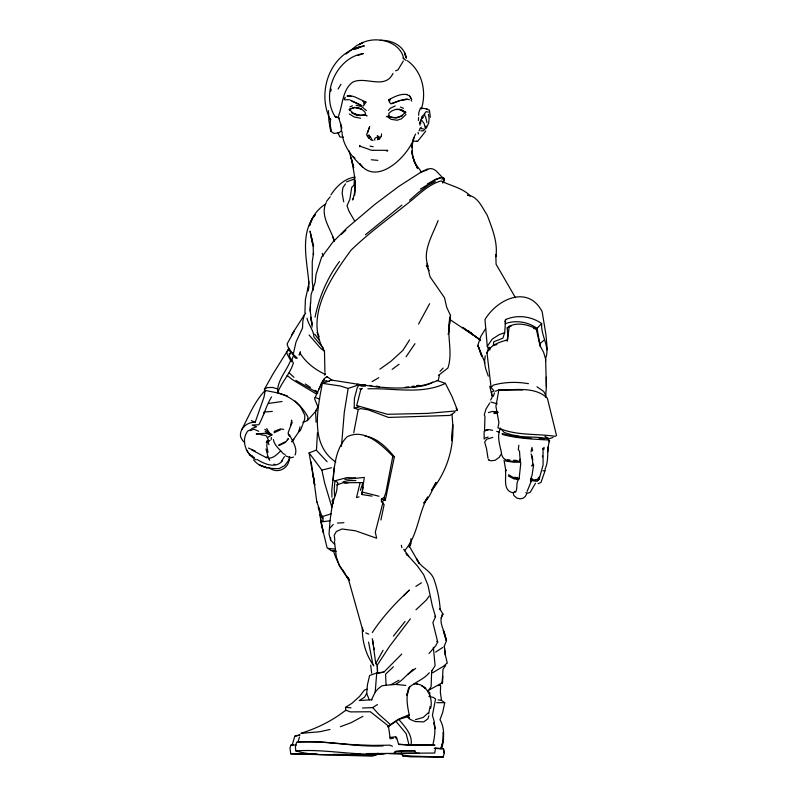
<?xml version="1.0" encoding="UTF-8"?>
<svg xmlns="http://www.w3.org/2000/svg" width="797" height="797" viewBox="0 0 797 797"><rect width="100%" height="100%" fill="white"/><g stroke="black" fill="none" stroke-linecap="round" stroke-linejoin="round"><path stroke-width="1.2" d="M420.039 125.129L420.039 122.419M433.996 722.68C435.78 729.932 434.534 737.444 432.93 744.607L411.113 744.806C412.667 734.426 404.846 726.725 398.769 719.412L387.711 726.994C393.848 721.733 401.27 716.892 409.339 715.278C407.317 706.272 405.743 696.767 408.722 687.771C414.998 682.162 423.735 679.413 429.334 672.748M333.216 480.591C334.122 465.568 335.926 448.103 346.974 436.876C364.269 427.81 381.474 444.796 392.811 456.223L385.838 492.626L384.174 497.408L381.424 499.121L381.404 501.632L383.227 503.624M514.304 477.433L517.293 477.612L517.283 478.997L514.264 479.027L508.317 475.968M499.809 428.407L500.576 428.666L500.476 428.158C496.68 435.959 499.729 444.746 501.492 452.816M337.669 484.925L337.699 482.504L334.959 480.78L334.252 488.7L334.571 495.943M317.435 432.891L316.449 450.305L327.129 461.752M371.412 699.955L375.198 692.115L377.818 689.076L381.773 685.858L386.057 685.221L385.589 674.182L393.459 666.77M341.465 446.35L344.274 412.398L348.159 388.458L357.714 385.17M418.714 115.326L418.774 112.676L420.437 108.053L427.351 108.94M334.341 544.022L330.635 540.177L330.685 537.786M454.778 412.268L449.926 415.426L388.537 417.449L368.114 409.797L360.503 408.592L358.212 409.528L354.197 408.054L354.436 398.291L357.265 387.671L358.73 385.539M403.322 61L398.032 69.807L395.611 70.813M375.198 692.115L376.732 672.957L383.885 672.11L401.798 654.028M289.5 436.437L288.275 433.917L288.325 432.203L291.881 422.749L291.612 420.109L291.005 424.861L291.881 422.749M310.471 302.501L310.133 310.491L312.125 324.728M345.211 97.294L344.394 99.226M518.827 445.264L518.339 449.548L519.514 451.301L520.272 462.2L513.856 462.24L505.298 460.955M543.046 448.492L543.086 464.94L539.38 478.25L539.469 476.845M308.808 281.202L308.28 290.975L308.897 286.123M310.212 311.029L310.451 306.357M310.581 304.026L311.079 294.691L315.174 282.098L316.07 274.248L321.57 257.262L332.937 242.019L346.665 228.241L374.939 204.311L398.699 186.468L421.454 171.853L427.212 169.163L430.888 168.546L433.359 169.143L435.879 170.688L442.923 177.93M545.556 397.324L545.686 395.212L543.624 391.357L536.979 386.804M332.249 506.912C332.718 499.35 337.828 492.695 337.021 484.785L343.118 482.763L362.994 482.583L360.364 490.324M545.537 361.26L545.656 359.168L543.624 352.354L539.977 345.529L536.212 328.932C527.963 324.319 515.201 321.41 507.181 327.836L507.789 334.212L507.231 341.265M354.067 184.625L354.516 177.592M418.385 120.546L418.584 117.408M545.507 358.65C550.498 347.024 540.595 335.776 541.681 323.552C531.24 316.22 517.363 314.466 505.597 319.557L504.71 332.648L502.887 338.167L493.751 341.793L493.343 345.28L496.959 344.573M547.848 447.316L547.539 451.949L547.808 447.247M410.216 543.086L410.057 545.437L410.266 543.066M543.962 449.319L544.102 447.446L542.538 448.88M545.586 397.235L546.343 386.904L545.656 359.168M484.546 429.663L484.965 416.452L484.277 414.848L486.001 408.991L489.687 403.113M355.093 190.234L354.695 195.175M372.079 699.696L359.248 700.563L364.498 697.275L366.7 693.48L367.427 684.822L369.599 675.537L376.732 672.957M532.874 464.053L531.778 465.966L533.621 464.87L532.874 464.053L531.988 455.934L532.715 459.819L531.121 453.862M271.189 439.526L271.369 437.503M372.05 496.142L361.818 494.509L364.319 477.403L344.882 479.425M377.449 672.728L377.28 665.126L389.653 646.178L410.365 618.87M509.203 326.073L507.699 339.791C499.799 342.082 490.733 344.593 486.987 352.742L491.101 387.551L494.03 390.889L491.4 392.283L492.128 396.079L489.757 386.256M334.262 467.022L331.791 490.484L331.95 497.149M438.051 699.866L441.468 700.414L444.746 702.695L442.704 712.359L439.994 719.751C445.234 728.627 443.74 739.098 441.847 748.692L435.132 747.975M362.346 628.982C362.157 641.884 366.162 655.383 373.893 665.913M356.04 48.826L360.543 46.744L353.549 49.404L364.359 45.887C330.875 50.729 315.751 91.715 330.556 120.098L330.536 118.853L330.008 127.151L330.635 130.05L330.536 126.922L330.914 131.246L333.823 133.438L339.133 132.78L341.514 130.559L340.578 123.435M344.374 99.715L344.553 98.25M485.224 355.851L484.437 362.336L485.722 368.881L488.332 376.184M408.911 545.507L419.342 563.628L416.423 558.488C419.7 566.886 429.892 569.875 433.578 578.263C437.334 588.325 439.396 598.955 440.273 609.645L439.625 608.41L442.943 614.088C437.294 622.477 445.802 631.642 446.101 640.439L443.321 630.397L446.539 640.639L444.278 646.148L445.324 654.955L444.278 646.148M332.459 503.395L329.978 520.969L329.051 534.169L330.635 540.177M353.738 432.761L358.212 409.528M302.82 422.4L307.393 420.567L307.951 417.05C301.724 405.165 290.566 396.298 277.625 392.772C276.818 380.747 286.412 371.203 290.616 360.543L286.91 353.589L287 351.557L288.893 348.179M427.551 183.838L436.118 179.046L441.179 177.502L443.441 177.711L444.148 178.667L442.704 183.101M366.61 134.693L369.649 126.733L367.586 132.641M361.818 494.509L363.043 487.156M493.403 396.179L494.499 392.881M430.579 708.403C433.658 697.983 425.947 682.292 413.872 684.095M289.431 456.95C289.769 468.327 277.725 474.833 268.679 467.44M435.431 749.041L434.714 753.045L393.409 753.324M287.538 396.019L277.007 392.782L265.222 390.45L263.976 397.235L255.13 422.43C247.359 421.543 239.03 428.866 240.614 436.945L242.876 440.9L244.659 442.445M444.148 178.667L443.491 182.154L444.118 179.096L443.441 177.711M450.504 315.433L448.362 334.481L450.504 315.433L446.758 307.423L444.477 297.67L430.071 276.858L426.933 263.976M330.765 91.306L331.203 89.075M428.656 713.863L430.101 706.421M498.852 389.962L495.903 406.311L498.912 422.629L497.926 427.76C515.918 435.949 536.222 433.419 555.24 436.328L556.515 435.541L547.39 398.271C534.867 386.037 514.762 390.221 498.852 389.962L522.563 389.992M329.291 381.006L322.357 383.317C317.405 409.359 309.794 444.587 335.836 462.091M364.887 436.009C377.419 437.942 386.615 447.525 394.346 456.83L385.3 500.337L381.424 499.121M531.041 451.919L531.928 447.426L532.645 450.953M413.145 140.8L411.77 147.575L412.169 145.164L412.348 155.136L411.87 150.912L414.002 161.133L417.548 168.456L412.607 156.61M315.064 317.176C319.049 297.251 327.278 277.814 339.482 261.536M380.926 520.033L384.114 504.65L382.371 502.07L384.682 498.245L384.174 497.408M308.947 283.423L305.41 299.373L304.902 312.932M439.426 374.849L438.28 380.269C404.139 395.083 366.5 384.941 331.353 380.109M251.513 428.696L256.584 426.714L252.141 425.04L258.846 424.731C263.787 415.795 266.148 405.733 271.548 396.896M325.116 372.986L324.648 375.088L325.485 374.271M381.374 136.397L381.524 133.876M292.26 352.991L294.551 357.076L296.066 358.421L297.291 358.062L293.206 354.426L295.996 342.102L302.491 328.095L302.89 320.753L304.324 314.994L305.63 313.241M292.091 441.568L298.805 431.815L299.961 426.883M354.197 408.054L359.158 407.088L356.707 405.563L360.652 390.042L362.127 388.378M277.625 392.772C281.65 382.112 290.058 373.972 293.406 363.004L291.792 360.244L293.525 355.502M530.423 480.173L532.047 475.231L533.621 464.87M388.637 753.554L401.768 754.161L403.033 756.064L410.624 756.821L443.222 757.08L444.228 753.075L443.521 748.951L434.196 748.313M360.015 483.062L356.518 497.567L359.058 496.87M544.959 469.214C549.442 460.048 546.274 450.156 549.591 440.9L544.949 436.367L549.342 438.748L553.058 437.374M359.915 145.971L359.706 146.768L359.537 145.433L360.423 146.379L369.25 149.418M424.811 114.32L424.522 115.445L425.658 116.96L426.973 122.688M421.394 108.721C426.893 91.984 422.151 71.072 407.327 60.702M382.819 503.066L375.307 532.237L376.682 538.254L355.442 530.782L341.953 528.979L336.374 531.489L334.252 535.205L334.85 540.396M406.759 695.313L409.917 686.347M501.323 452.826C502.24 462.499 513.109 461.553 520.202 461.164L520.79 463.157L519.086 478.947C515.38 482.285 518.08 487.844 515.709 491.739L512.929 492.735M302.491 425.239L300.28 430.729M299.453 737.036L298.048 741.778L319.707 741.848L351.975 744.587L372.578 745.404L389.992 745.175L392.393 746.261M420.218 122.808L420.756 121.024M421.274 127.151L420.836 128.566L423.406 128.925M295.109 454.977C297.759 448.402 292.708 441.787 290.158 435.969L288.275 433.917M428.836 715.855L427.879 718.874L423.685 721.893L415.277 721.554L410.156 719.412L407.187 716.902L398.769 719.412M419.82 123.694L422.36 116.093M449.528 319.009L450.086 317.326C445.961 334.043 453.383 351.945 447.894 368.055L438.4 375.417M289.949 456.91L288.912 459.979L284.659 465.657L279.07 468.556C269.884 468.835 259.663 467.7 253.576 459.879M296.085 745.115L290.975 745.115L289.978 748.044L290.726 753.813L372.408 756.154L376.792 754.62L377.858 753.215M299.951 735.023L294.76 736.229L292.23 744.976L293.077 744.647M486.837 353.141L488.441 348.468M341.883 128.158L338.346 116.611C342.75 105.264 342.282 89.662 352.772 82.111C365.773 75.924 384.881 90.101 393.001 73.454M302.85 424.343L304.673 419.202L304.813 415.297L300.359 406.38L295.069 400.961M504.75 321.809L505.597 319.557M545.287 470.13L540.954 482.484L538.035 483.669M415.566 134.035L412.946 139.644M406.888 695.243L407.765 692.942L406.809 694.705M333.036 498.683L332.08 501.164L333.375 503.256M419.132 130.738L420.208 128.058M414.151 137.831C408.034 156.312 376.672 187.026 359.656 163.574L362.725 167.191C353.161 158.045 343.746 147.445 342.092 133.747M312.474 218.527L309.465 225.77C311.786 217.033 317.545 209.053 325.236 204.311M318.152 407.556L314.566 398.689L322.725 381.205L325.385 377.539L327.408 376.921M438.091 220.59C432.851 234.716 421.912 251.085 428.218 266.477M241.551 429.991C248.684 416.612 254.582 401.26 265.222 390.45M537.746 479.236L538.593 477.403M441.139 617.994L442.943 614.088L442.106 614.706M527.146 491.37L531.529 480.601L536.67 481.318L539.171 479.435L539.569 478.12L537.487 480.82M284.469 456.641L281.311 461.463M500.755 454.619L499.231 457.358L495.106 460.277L490.862 460.786L488.382 460.028L488.959 459.441M298.805 431.815L299.652 430.051M409.21 547.27L410.983 543.614L410.923 538.642M490.663 400.054L492.676 396.119M326.232 202.587C319.677 215.349 330.665 228.659 334.272 240.744M347.721 95.929L349.465 95.431L354.565 96.806L365.972 102.096L363.402 106.011M318.86 388.936L324.12 378.993L320.474 385.001M353.589 198.045L352.563 199.977C357.843 186.359 353.639 171.345 351.148 157.537L353.719 167.749L349.016 150.802M526.777 493.712L525.293 496.481L522.912 498.344L519.893 498.862L516.745 498.015L513.766 495.415L513.198 492.397M407.297 555.529L406.101 553.526L417.389 565.93L423.665 574.677L427.969 585.247L432.392 606.089L435.531 616.659L432.891 622.547L437.712 642.043L435.69 645.789L428.995 653.5M418.545 324.09L429.603 303.737M363.641 103.869L364.418 102.444L365.972 102.096M377.648 673.316L377.28 665.126L375.746 663.582L383.088 650.252M266.258 442.564L267.364 440.572L266.756 446.21L268.021 452.357M264.604 391.357L264.455 389.225L272.694 374.5L286.8 351.816M431.605 490.245L435.969 482.474C432.253 489.816 429.852 497.338 423.775 503.176L427.77 496.979C417.987 513.955 418.136 535.594 404.448 550.787M318.411 406.072L315.532 411.172L316.12 422.161M294.262 331.074L287.099 343.945L288.245 347.572L293.206 354.426M381.275 136.108L379.571 138.967L377.489 139.694L378.904 139.116M404.946 113.592L405.763 112.218L401.17 109.617L399.377 109.378L404.806 112.417L405.763 112.218M338.058 89.055L340.977 84.243M372.309 632.529C382.62 616.748 395.621 602.871 409.399 590.049L403.571 595.847M291.413 335.089L304.324 314.994M485.602 328.653L480.701 336.583L477.861 345.38L485.014 362.974M349.863 109.548C352.862 114.688 359.437 116.063 364.877 114.668L365.514 113.672L364.887 111.988C361.151 108.003 354.526 105.921 349.863 109.548L349.245 109.299L349.654 110.634M409.568 339.921L402.883 350.391L390.869 361.35L379.87 369.17M421.384 118.066L425.987 111.69L428.467 112.078M445.623 665.465L442.993 669.331L442.225 683.597L442.604 675.896L442.634 682.541L429.214 689.983M406.052 356.767L414.988 343.686M345.5 183.878L342.899 187.664L342.132 193.183L343.706 201.81M490.025 349.883L488.8 349.624L487.266 346.346L492.247 339.074L499.221 334.64L504.71 332.648M291.981 441.787L293.764 439.237L291.921 441.668M314.616 215.24C299.792 234.567 307.074 260.539 308.837 282.706M429.135 596.086L426.285 600.121L415.964 609.785M390.141 100.84L388.687 100.233L389.195 99.515C394.664 96.557 400.732 93.568 407.128 94.504M431.755 490.275C446.639 471.924 454.21 448.133 452.656 424.542L451.889 440.681L452.756 424.293L452.019 414.52M425.787 131.057L417.528 141.458L412.418 140.939M313.191 217.581L315.353 214.722M428.368 712.767L423.137 717.479L415.496 719.641M378.515 137.582L377.798 138.489L379.372 136.954L377.569 136.426M393.419 636.126L405.035 621.491M326.501 201.422L330.197 196.779M386.943 151.42L387.82 150.334L373.265 150.284M330.904 194.896C336.503 186.329 344.583 178.418 355.123 177.064M422.48 118.275L423.506 117.02M388.388 110.484L390.191 108.322L395.262 105.911M393.967 753.653L395.76 751.531L404.786 750.565L414.829 750.834L415.865 752.697M443.142 368.065L439.964 371.382M273.361 439.536C274.128 444.138 277.595 447.645 280.693 450.863C277.326 454.081 273.52 458.395 268.499 458.185L268.938 458.703M427.6 691.647L431.107 686.725L431.695 670.596L431.595 671.253L435.092 665.644L433.379 647.343M271.966 434.813L267.374 437.633L266.577 436.108L264.644 435.182L261.815 434.973L259.792 433.887L256.206 433.937L265.032 433.299L271.966 434.813L264.803 429.334M329.928 528.092L333.186 524.456M491.101 387.551L493.253 385.15C504.631 381.922 516.845 381.683 528.471 383.676M287.299 439.775L288.444 438.499L285.475 442.415L279.209 445.513M307.393 420.567L316.788 410.166M346.047 54.086L356.897 45.419L362.964 42.52L358.889 44.752C372.966 34.938 400.144 40.029 403.7 58.719M540.306 346.725L537.088 328.344L541.681 323.552M353.709 185.412L351.736 187.405L349.873 199.31L347.014 205.706L349.066 211.394L354.595 220.869M548.764 441.727L549.591 440.9M282.347 460.985C275.523 468.935 264.395 464.033 257.082 459.47M405.942 114.489L401.459 118.823L397.145 120.227L391.058 119.331L387.452 116.77L396.239 118.086L402.405 115.804M386.057 685.221L395.78 684.424L401.12 680.638L413.175 669.251M432.721 382.062C427.033 386.077 419.381 386.286 412.617 387.222M530.802 481.288L531.529 480.601M300.439 353.768L299.064 355.054L300.419 351.766L300.439 353.768C306.247 362.784 314.964 369.489 324.578 374.052M485.333 430.858L486.419 429.862L488.989 429.603L492.626 430.33M341.395 234.268L345.928 230.124M404.169 113.353C400.443 117.787 393.848 118.823 388.846 115.963L386.356 116.671M446.768 663.363L443.58 666.172L432.612 672.817M409.568 200.226L418.385 192.515L428.537 185.034L435.232 181.527M366.819 135.739L369.17 135.062M539.848 343.706L543.952 340.239M519.405 460.028L520.292 459.271M356.707 405.563L387.442 414.291L427.252 413.414L455.157 411.033L457.418 410.037L451.999 396.478L445.384 383.387C421.603 394.904 393.449 387.85 367.905 388.826M401.907 205.108L365.434 234.766M407.616 674.611L415.685 668.384M392.144 369.37L399.068 364.239M388.687 100.233L390.56 98.977M285.037 441.917L278.532 445.154M369.629 137.214L368.842 137.732L367.776 136.795M435.61 652.125L442.614 647.543M420.437 189.118L434.923 180.122L441.179 177.502M415.855 586.353L421.474 582.806M345.848 710.814L345.47 707.397L351.846 703.372L359.527 696.458L364.478 690.023L367.048 689.226M362.505 708.025L372.677 707.577L377.469 704.568M329.022 381.315L330.865 380.209M372.109 381.594L378.724 377.738M264.455 389.225L267.214 387.631L272.444 387.422L277.446 388.866M391.128 684.633L398.898 680.249M274.029 432.801L280.504 429.782M274.158 431.416L280.504 428.925L283.642 429.404M362.894 716.344L350.999 722.74L340.379 726.705M311.119 461.762L314.676 485.024L309.087 452.875L316.419 450.076M507.181 327.836L511.415 325.843M424.602 170.996L427.79 169.492M349.245 109.299L354.625 107.356L361.3 108.781M250.766 429.663L247.867 430.948C240.375 440.233 246.183 454.828 256.116 459.839M270.083 434.425L269.496 434.684L271.02 434.176L270.083 434.425L265.102 431.536M409.439 99.745L406.619 98.958L399.596 100.651L391.795 103.65M399.596 100.651L390.799 103.789L389.295 101.996L389.195 99.515M519.325 478.12L517.283 478.997L512.919 477.423L508.685 474.703M350.013 106.828L352.413 105.812M495.345 391.317L499.669 389.584M250.168 430.669L254.044 429.204L258.706 431.307M346.436 181.935L354.575 178.926M358.082 55.451L363.392 53.519C336.334 57.533 320.294 94.245 335.258 116.76L337.31 117.647M400.632 100.522L407.217 99.406M334.959 480.78L346.984 477.592L355.482 477.921M345.121 99.824L349.216 99.675M423.546 171.325L420.378 172.301L421.563 172.172L414.719 162.708L412.607 156.511M299.702 734.884L294.76 736.229M488.162 437.085L485.293 437.922L484.178 439.107L484.108 431.446L485.124 430.37L487.963 430.021M314.676 485.024L313.301 476.038L316.788 501.751L321.988 516.685L331.213 513.806M492.775 437.414L486.758 439.187L484.646 442.036L486.509 448.532L488.023 458.325M497.208 412.627L493.981 413.563L497.268 412.856M505.059 323.731C515.709 319.816 527.903 321.769 537.088 328.344M488.422 412.587L492.526 411.421L498.284 412.318M293.525 457.089L290.726 457.807L285.366 455.754M337.021 484.785L338.287 484.476M438.101 685.689L440.611 685.061L440.392 692.374L441.468 700.414M378.595 136.367L375.098 138.15L374.421 139.345L374.889 140.172M309.087 452.875L321.868 470.091L331.482 467.749M542.946 470.927L544.63 470.559M329.988 729.474L319.587 731.766L300.877 733.35C317.057 728.239 332.419 720.787 345.759 710.157L350.431 711.9L370.386 711.761L388.458 726.017L390.191 738.749L393.399 738.161M343.029 481.796L348.528 480.601L355.91 480.571M378.655 673.096L383.885 672.11M536.75 479.435L533.771 480.033L530.722 479.047M535.694 479.864L538.005 479.415M535.484 483.281L530.254 492.227L528.291 493.074L525.831 492.735M389.554 737.514L395.72 736.797L396.826 737.992L398.46 743.99L407.177 745.075L434.943 745.155L433.588 745.245M409.339 715.278L407.128 715.596M416.472 385.678L418.724 385.28M268.479 403.441L282.038 401.499M408.582 386.943L405.195 387.452L409.459 387.442M411.959 386.425L414.221 386.087M322.725 381.205L326.939 380.657M383.078 745.922C354.157 747.307 325.495 739.995 296.594 742.216L295.408 746.909L295.817 750.884C325.315 748.821 354.685 755.865 384.224 753.803M268.997 444.686L268.26 442.584L268.639 440.771L270.113 440.592M329.938 520.8L320.812 521.975L320.444 515.4L318.262 507.36L318.92 508.267M420.776 130.877L423.496 130.718L425.409 128.586L424.104 123.445L421.125 119.53M351.646 754.281L360.294 753.534M337.908 132.571L339.901 137.024L343.457 137.164M398.58 744.518L411.113 744.806M359.567 388.826L361.768 388.667M337.46 523.081L343.925 522.693M414.829 750.834L394.874 751.372M376.881 753.992L386.266 753.554M376.792 754.62L366.441 755.078L333.365 754.351M344.583 482.932L348.08 482.803M346.974 96.009L351.118 96.507M272.345 411.382L264.086 412.089L263.518 414.669M290.726 753.813L317.236 754.042M436.746 702.675L444.746 702.695M322.357 383.317L340.449 386.007L348.159 388.458M346.745 754.361C329.779 754.639 312.245 755.855 295.817 750.884M419.461 753.275L366.461 753.563M365.494 386.137L361.738 386.166L357.046 384.363L359.158 384.443M502.09 433.448C516.835 438.46 532.775 435.72 547.698 438.659M380.229 40.418C391.367 39.641 404.517 45.847 406.271 57.942L404.468 52.791L406.271 57.942M493.991 412.268L497.268 412.338M441.737 179.026L444.118 179.096M395.551 109.448L401.17 109.617M512.919 477.423L517.293 477.612M513.577 460.287L517.024 460.447M539.051 438.39L544.441 438.659M507.36 459.799L510.03 459.939M375.716 386.525L379.213 386.714M345.47 707.397L350.979 707.806M395.78 684.424L405.812 685.43M371.332 159.759L377.828 160.366M369.519 385.409L371.83 385.638M401.768 754.161L401.359 752.996L402.963 755.187L411.431 756.074L443.222 757.08M328.454 548.366L334.521 549.053M362.326 384.572L365.953 385.011M515.46 436.547L531.559 438.489M273.979 464.243L274.995 464.382M376.224 386.176L379.342 386.635M533.791 328.563L536.212 328.932M548.655 440.014C533.133 439.157 517.442 438.559 502.339 434.425M497.248 403.82L490.952 402.057M514.364 491.51L515.709 491.739M370.057 146.14L373.145 146.708M370.007 149.876L372.976 150.444M521.128 436.597L511.305 434.734L504.352 432.542L501.333 429.444M334.262 551.066L331.193 550.488L327.139 547.918L320.812 521.975L323.213 520.571L322.098 515.838M360.623 118.245L354.346 117L349.325 113.971M362.645 492.128L379.043 496.252M364.877 114.668L367.038 115.854L364.916 115.047L360.105 115.505L354.526 113.841M426.455 109.289L429.394 110.056L430.34 117.279M336.254 551.255L331.193 550.488L334.192 550.717L333.365 550.627C336.543 561.028 341.724 570.662 348.648 579.04M428.876 696.399L433.518 697.495L435.57 698.939L432.422 715.347L434.255 721.644L434.883 728.657L433.996 722.73M246.303 449.717L249.909 455.117L252.161 455.655M356.12 105.284L361.4 106.539L366.391 110.514M416.472 141.189L417.528 141.458M469.702 195.773L467.58 195.126C477.921 196.231 482.245 207.718 487.256 215.27C492.157 228.53 498.065 242.328 495.873 256.754L495.873 254.751L496.063 264.186L515.44 297.66M437.085 380.478L445.384 383.387M496.68 431.356L499.032 432.183M285.077 454.41L283.483 453.832L280.693 450.863M356.687 107.545L361.489 109.348M357.325 115.605L351.597 112.676M372.946 140.561L370.685 139.495L371.781 139.605L370.535 137.024M315.164 397.394L319.667 399.148M394.346 456.83L392.811 456.223M406.898 94.723L409.299 95.67L411.65 99.495L409.827 96.128M400.473 107.027L403.501 108.312M365.813 632.888L368.762 634.153M362.077 105.672L350.132 100.103M248.475 448.063L255.179 451.022M351.985 101.219L360.254 104.965M290.975 745.115L291.473 745.354M402.864 57.992L406.022 60.423M251.434 420.577L255.13 422.43M512.102 492.586C502.658 489.776 506.523 477.981 505.428 470.808L505.995 469.851L505.866 471.057L504.043 460.208M295.906 380.408L317.824 392.961M531.31 478.379L532.735 479.127M249.909 455.117L254.432 457.518M368.732 138.25L369.639 138.738M403.033 756.064L403.481 756.303L402.963 755.187M287.856 350.082L290.556 351.577L290.287 353.35L290.945 353.938L289.172 353.689L289.51 356.408L291.792 360.244M251.772 449.966L266.527 457.747L268.21 457.438L266.009 448.99M315.084 390.321L317.136 391.516M316.459 394.057L292.23 379.531L287.139 375.467M436.686 641.436L437.712 642.043M434.833 616.23L435.531 616.659M449.378 319.189L480.153 339.711M362.904 101.488L364.418 102.444M305.271 383.945L310.412 387.382M326.87 376.582L332.2 380.219M479.844 339.512L462.639 327.368L473.488 334.979L467.949 330.596L480.581 340.658M416.522 683.567L417.14 684.005M324.329 351.218L320.583 348.259L309.067 334.989M404.806 112.417C400.483 107.416 392.811 108.87 388.866 113.473L388.846 115.963M377.28 135.58L378.186 136.397M390.54 724.672L378.695 714.162L372.677 707.577M368.832 135.351L370.326 136.725M289.132 372.827L293.944 377.29M316.788 501.751L317.535 502.449M353.21 156.501L354.954 158.185M290.616 360.543L291.712 361.659M411.142 100.412L411.79 101.07M407.835 716.324L409.25 717.778L407.984 715.118M321.988 516.685L323.293 518.06M396.069 721.474L406.141 733.609L408.851 744.318M323.323 348.11L313.928 336.992C313.629 330.058 308.29 324.608 307.004 318.142M314.715 334.102L319.517 340.419M408.731 556.196L403.73 549.302M470.34 196.032C462.758 187.883 450.723 185.91 441.04 180.949C430.081 183.928 421.474 192.047 413.005 199.17C392.254 216.186 370.097 231.608 350.869 250.378C330.984 277.685 303.508 317.385 324.558 351.218M456.093 408.213L457.418 410.037M348.867 579.1L346.934 576.311L349.584 580.375M489.986 348.598L489.019 347.173L489.697 349.375M266.736 428.567L269.047 432.442M426.265 265.65L429.175 270.611M268.091 457.518L269.725 460.387M317.076 332.449L319.198 336.782M420.109 121.592L420.876 123.266M366.7 693.48L369.3 699.866M331.751 506.772L324.678 483.082L321.868 470.091M338.346 116.611L339.163 118.753M267.374 437.633L268.808 441.259L268.639 440.771M332.807 236.948L334.332 241.222M341.514 130.559L342.222 132.84M384.682 498.245L385.3 500.337M312.294 241.889L310.033 231.13L313.62 246.512M312.723 243.215L311.238 237.287L313.201 246.99L313.36 254.641L313.56 252.968L312.245 261.824L312.265 281.64L313.311 290.178M395.72 736.797L396.229 738.849M445.314 654.825L447.256 663.004M330.327 128.666L330.914 131.246M401.329 545.228L401.837 547.619M372.886 664.509L368.573 642.073M329.998 126.593L328.902 121.024L328.484 110.634M319.806 514.444L323.183 532.286L322.008 525.044M322.307 253.297L322.905 256.554M372.259 638.686L373.355 644.803M373.793 647.244L374.231 649.694M311.926 323.652L310.77 317.176L312.155 326.989M444.228 753.075L443.521 748.951M362.476 627.847L363.113 631.503L348.737 580.326L343.567 571.06L339.452 566.029L336.284 556.635L334.461 541.352M418.116 132.322L418.405 134.026M428.437 114.26L429.115 118.394L428.666 123.166L426.226 128.158L426.076 125.996M320.444 515.4L320.842 517.811M375.746 663.582L372.568 639.772M370.705 665.156L371.681 673.266M487.266 346.346L484.994 319.527C497.049 299.273 527.943 284.39 542.129 311.617L545.965 334.78L547.3 349.863M324.489 351.736L324.907 371.9M367.756 135.62L367.825 136.785M542.478 455.914L542.528 456.87M421.115 108.033L421.165 108.95M429.722 692.125L429.842 696.269M354.834 180.55L355.063 189.019M546.314 377.2L546.343 386.904M443.321 732.333L443.192 740.373L441.02 748.343L443.471 740.254L443.321 732.333M268.21 457.438L266.377 457.289L268.21 457.438M337.121 117.338L335.258 116.76L337.121 117.338M260.948 465.568L259.095 464.91L267.085 467.789L260.948 465.568M422.3 685.998L421.573 685.49L425.678 688.638L422.3 685.998M480.382 352.324L477.861 345.38L481.747 356.11L480.382 352.324"/></g></svg>
